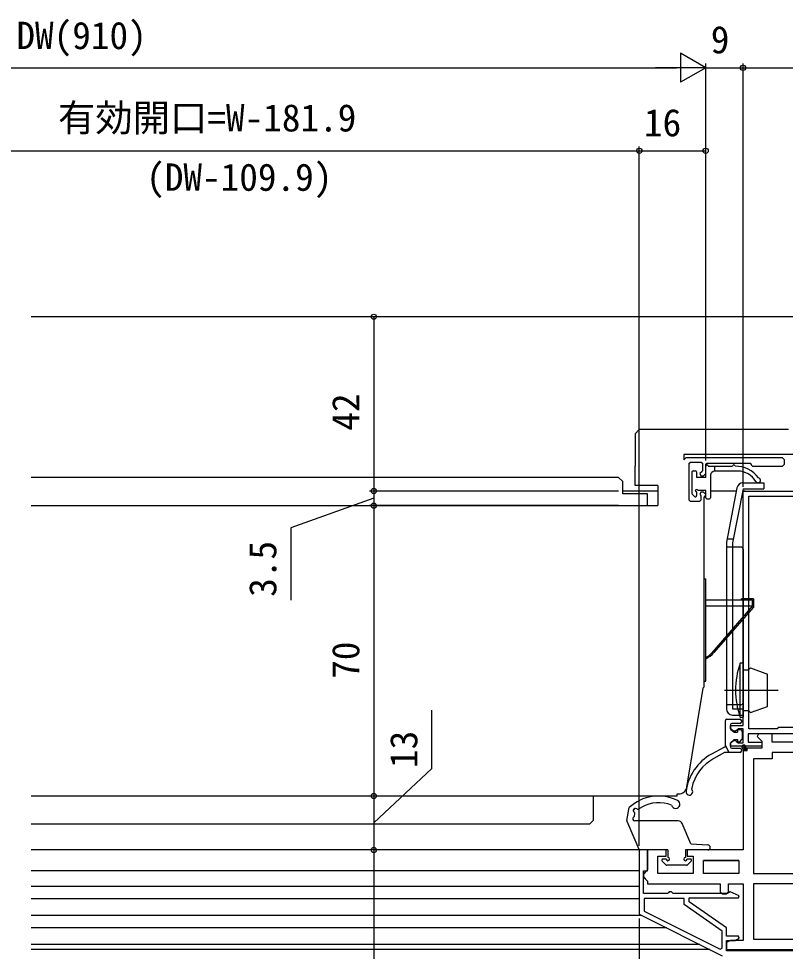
# Model space of a CAD drawing. Units: millimetres, scale not verified. Extents: x -525 to 525, y -786 to 786.
# Drawn here: x -20.5 to 164.3, y 168.5 to 393.2 of the extents above; entities that cross this region are included whole.
import ezdxf
from ezdxf.enums import TextEntityAlignment as Align

# ---------------------------------------------------------------- set-up
doc = ezdxf.new("R2010")
doc.units = ezdxf.units.MM
doc.header["$LTSCALE"] = 4
for name, color, linetype in [('0-2_YKK_11', 7, 'Continuous'), ('0-3_YKK_11E', 7, 'Continuous'), ('0-4_YKK_12', 2, 'Continuous'), ('0-5_YKK_13', 4, 'Continuous'), ('0-7_YKK_D', 6, 'Continuous')]:
    doc.layers.add(name, color=color, linetype=linetype)
doc.styles.add('ＭＳ ゴシック', font='')
doc.styles.get('ＭＳ ゴシック').set_extended_font_data('MS Gothic')

msp = doc.modelspace()

# ---------------------------------------------------------------- linework, layer by layer
at = {"layer": '0-2_YKK_11'}
for p, q in [((155.518, 222.1), (155.518, 278.2)), ((154.432, 218.187), (153.831, 217.586)), ((154.708, 218.013), (154.005, 217.31)), ((154.818, 217.675), (154.118, 216.975)), ((154.993, 217.4), (154.493, 216.9)), ((155.118, 217.077), (154.942, 216.9)), ((153.118, 190.4), (144.618, 190.4)), ((130.318, 178.142), (148.644, 168.979)), ((150.118, 168.9), (179.118, 168.9))]:
    msp.add_line(p, q, dxfattribs=at)
for points in [[(154.118, 222.9), (154.118, 279.4), (183.018, 279.4), (183.018, 280.308), (182.768, 280.604), (182.55, 281.034), (183.556, 283.047), (184.018, 282.937), (184.018, 279.4), (187.515, 279.4), (186.715, 291.2), (188.218, 291.2), (188.842, 281.998), (189.467, 281.067), (189.238, 280.601), (188.959, 280.281), (189.018, 279.4), (191.018, 279.4), (193.118, 253.4), (200.863, 253.4), (212.292, 251.385)], [(178.118, 220.9), (155.318, 220.9), (155.318, 218.9), (158.618, 218.9), (158.618, 217.9), (151.118, 217.9), (151.118, 218.713), (151.818, 219.3), (152.318, 219.3), (152.618, 219), (152.918, 218.7), (154.118, 218.7), (154.118, 222.1), (152.918, 222.1), (152.618, 221.8), (152.318, 221.5), (151.818, 221.5), (151.118, 222.087), (151.118, 222.9), (154.118, 222.9)], [(150.118, 168.9), (179.118, 168.9), (179.118, 187.2), (177.118, 187.2), (177.118, 211.4), (178.318, 211.4), (178.318, 212.4), (175.218, 220.9), (172.718, 220.9), (172.718, 218.9), (161.118, 218.9), (161.118, 220.9), (157.84, 220.9), (157.561, 220.271), (158.618, 219.1), (158.618, 217.4), (154.818, 217.4), (154.818, 217.7)], [(154.118, 217.242), (154.118, 192.9), (140.618, 192.9), (140.618, 191.4), (142.118, 191.4), (142.118, 187.2), (133.618, 187.2), (133.618, 191.4), (135.618, 191.4), (135.618, 192.9), (131.118, 192.9), (131.118, 188.1), (130.618, 187.6), (130.118, 187.1), (130.118, 186.4), (130.618, 185.9), (131.118, 185.4), (131.118, 184.7), (148.618, 184.7), (148.618, 182.8), (149.118, 182.3), (150.118, 182.3), (150.618, 182.8), (150.618, 184.7), (154.118, 184.7), (154.118, 171.1), (151.118, 171.1), (150.118, 170.6), (150.118, 168.9)], [(154.118, 216.9), (155.118, 216.9), (155.118, 217.4)], [(173.931, 168.6), (150.118, 168.6), (150.118, 171.1), (152.206, 171.1), (153.158, 171.65), (153.038, 172.1), (150.118, 172.1), (150.118, 174.1), (141.118, 180.4), (141.118, 181.4), (153.058, 181.4), (153.155, 181.884), (151.035, 182.776), (150.635, 182.6), (150.353, 182.4), (137.318, 182.4), (137.118, 182.6), (136.918, 182.8), (136.318, 182.8), (136.118, 182.6), (135.918, 182.4), (130.118, 182.4), (130.118, 187.9), (131.118, 187.9), (131.118, 192.9), (129.118, 192.9), (129.118, 177.4), (149.118, 167.4)]]:
    msp.add_lwpolyline(points, dxfattribs=at)
for points in [[(155.518, 222.1), (155.518, 278.2), (189.911, 278.2), (191.898, 253.6), (177.918, 253.6), (177.918, 222.1), (170.918, 222.1), (170.618, 222.4), (162.618, 222.4), (162.318, 222.1)], [(174.618, 215.249), (174.198, 216.4), (161.118, 216.4), (161.118, 214.9), (156.618, 214.9), (156.618, 187.2), (174.618, 187.2)], [(153.118, 190.4), (153.118, 187.2), (144.618, 187.2), (144.618, 190.4)], [(156.618, 171.4), (176.618, 171.4), (176.618, 184.7), (156.618, 184.7)], [(130.318, 178.142), (148.644, 168.979), (149.118, 169.272), (149.118, 173.335), (139.918, 179.775), (139.918, 181.2), (130.318, 181.2)]]:
    msp.add_lwpolyline(points, close=True, dxfattribs=at)
msp.add_arc((154.318, 217.7), 0.5, 0.00003, 246.42184, dxfattribs=at)
at = {"layer": '0-3_YKK_11E'}
for p, q in [((144.718, 232.2), (144.718, 277.834)), ((140.594, 208.075), (144.518, 231.9)), ((144.418, 231.9), (144.718, 232.2)), ((144.518, 231.9), (144.418, 231.9)), ((138.218, 206.4), (138.621, 206.4))]:
    msp.add_line(p, q, dxfattribs=at)
msp.add_lwpolyline([(144.718, 275.9), (144.718, 277.834), (144.918, 278.117), (145.118, 278.4), (145.118, 278.6), (144.618, 279.1), (143.918, 279.1), (143.706, 278.588), (143.83, 278.464), (143.918, 278.251), (143.918, 277.2), (143.618, 276.9), (141.418, 276.9), (141.118, 277.2), (141.118, 286.1), (141.418, 286.4), (144.018, 286.4), (144.318, 286.1), (144.318, 284.349), (144.23, 284.136), (143.706, 283.612), (143.918, 283.1), (144.618, 283.1), (145.118, 283.6), (145.118, 285.8), (145.418, 286.1), (155.818, 286.1), (156.118, 285.8), (156.118, 285.7), (156.418, 285.4), (163.618, 285.4), (164.118, 285.9), (164.118, 286.9), (163.618, 287.4), (140.318, 287.4), (139.818, 286.9)], dxfattribs=at)
msp.add_arc((138.621, 208.4), 2, 270, 350.64702, dxfattribs=at)
at = {"layer": '0-4_YKK_12'}
for p, q in [((181.618, 321.4), (-17.498, 321.4)), ((133.618, 279.4), (125.116, 279.4)), ((152.495, 279.4), (146.318, 279.4)), ((154.618, 279.4), (154.022, 279.4)), ((129.418, 192.9), (-17.5, 192.9)), ((129.118, 187.9), (-17.5, 187.9)), ((129.118, 184.1), (-17.5, 184.1)), ((129.118, 181.1), (-17.5, 181.1)), ((129.718, 177.1), (-17.5, 177.1)), ((135.718, 174.1), (-17.5, 174.1)), ((143.718, 170.1), (-17.5, 170.1)), ((146.118, 168.9), (-17.5, 168.9))]:
    msp.add_line(p, q, dxfattribs=at)
at = {"layer": '0-5_YKK_13'}
for p, q in [((128.118, 293.2), (129.118, 294.2)), ((128.118, 293.2), (128.118, 285.4)), ((165.118, 294.2), (129.118, 294.2)), ((139.818, 288.2), (139.818, 286.9)), ((166.118, 288.2), (139.818, 288.2)), ((141.818, 284), (141.818, 278.8)), ((142.118, 284.3), (142.618, 284.3)), ((142.918, 284), (142.918, 282.7)), ((145.118, 282.7), (145.118, 285.4)), ((145.718, 285.4), (151.618, 285.4)), ((147.318, 284.2), (147.318, 285.4)), ((152.869, 284.2), (147.318, 284.2)), ((124.116, 282.698), (-17.499, 282.698)), ((145.118, 282.7), (142.918, 282.7)), ((146.318, 283.2), (146.318, 277.8)), ((154.118, 281.4), (159.118, 281.4)), ((159.118, 281.4), (159.118, 279.9)), ((133.618, 280.7), (133.618, 275.9)), ((142.918, 279.2), (142.918, 278.3)), ((145.118, 279.5), (143.218, 279.5)), ((145.118, 277.8), (145.118, 279.5)), ((152.645, 280.183), (150.118, 267.043)), ((154.118, 279.9), (159.118, 279.9)), ((142.406, 278.088), (141.906, 278.588)), ((145.418, 277.5), (146.018, 277.5)), ((-17.499, 275.9), (133.618, 275.9)), ((150.283, 267.9), (151.811, 267.9)), ((150.118, 267.043), (150.118, 226.9)), ((153.618, 265.9), (150.118, 265.9)), ((154.118, 265.4), (154.118, 228.4)), ((144.718, 258.25), (145.118, 258.25)), ((145.118, 233.55), (145.118, 258.25)), ((145.118, 253.2), (156.418, 253.2)), ((156.618, 253.4), (153.718, 253.4)), ((153.718, 253.2), (153.718, 253.4)), ((154.968, 253.2), (154.968, 253.4)), ((156.418, 251.7), (156.418, 253.2)), ((156.618, 253.4), (156.618, 251.4)), ((145.118, 251.7), (156.418, 251.7)), ((156.418, 251.7), (146.612, 240.42)), ((156.618, 251.4), (147.111, 240.464)), ((156.618, 251.7), (156.418, 251.7)), ((154.118, 237.9), (153.404, 237.9)), ((153.404, 224.9), (153.404, 237.9)), ((154.118, 237.9), (154.118, 236.3)), ((154.118, 237.9), (154.118, 224.9)), ((160.018, 227.492), (160.018, 235.308)), ((149.633, 231.4), (162.564, 231.4)), ((153.618, 227.9), (150.118, 227.9)), ((151.618, 225.4), (154.118, 225.4)), ((153.404, 224.9), (154.118, 224.9)), ((149.918, 218.1), (149.918, 224.1)), ((150.218, 224.4), (153.418, 224.4)), ((151.118, 223.1), (151.118, 222.05)), ((153.418, 223.4), (151.418, 223.4)), ((153.718, 224.1), (153.718, 223.7)), ((151.118, 222.05), (152.018, 221.3)), ((152.018, 221.3), (152.818, 221.3)), ((152.818, 221.6), (152.818, 221.3)), ((153.118, 221.9), (153.418, 221.9)), ((153.918, 221.4), (153.918, 219.7)), ((149.918, 218.1), (150.718, 216.4)), ((151.118, 218.75), (152.018, 219.5)), ((151.118, 218.75), (151.118, 217.7)), ((152.018, 219.5), (152.818, 219.5)), ((152.818, 219.5), (152.818, 219.2)), ((153.33, 218.988), (153.83, 219.488)), ((149.501, 217.607), (146.517, 215.995)), ((149.683, 216.363), (147.094, 214.943)), ((153.418, 216.4), (149.827, 216.4)), ((151.418, 217.4), (153.418, 217.4)), ((153.718, 217.1), (153.718, 216.7)), ((138.218, 205.9), (-17.5, 205.9)), ((118.116, 200.097), (118.116, 205.9)), ((138.218, 205.9), (138.218, 206.4)), ((126.123, 200.014), (126.672, 203.128)), ((128.817, 202.759), (129.698, 203.247)), ((117.116, 199.097), (118.116, 200.097)), ((127.93, 201.05), (128.04, 201.67)), ((127.93, 201.05), (128.04, 201.67)), ((117.116, 199.097), (-17.5, 199.097)), ((126.143, 199.843), (129.04, 193.082)), ((138.502, 199.9), (128.018, 199.9)), ((141.518, 194.4), (139.421, 199.294)), ((141.518, 194.4), (145.662, 194.098)), ((136.018, 192.9), (129.316, 192.9)), ((136.018, 192.9), (136.018, 191.1)), ((140.218, 192.9), (140.218, 191.1)), ((145.618, 192.9), (140.218, 192.9)), ((134.606, 190.188), (135.506, 189.288)), ((135.618, 190.7), (134.818, 190.7)), ((140.518, 189.2), (135.718, 189.2)), ((141.418, 190.7), (140.618, 190.7)), ((141.63, 190.188), (140.73, 189.288))]:
    msp.add_line(p, q, dxfattribs=at)
for points in [[(133.618, 280.7), (128.118, 280.7), (128.118, 285.4)], [(131.116, 275.9), (131.116, 278.698), (125.116, 278.698), (125.116, 281.698), (124.116, 282.698)], [(154.118, 279.9), (151.618, 266.9), (151.618, 226.9)], [(144.718, 233.55), (145.118, 233.55), (145.118, 258.25)], [(154.118, 236.3), (155.418, 236.3), (155.918, 236.8), (160.018, 235.308)], [(154.118, 226.5), (155.418, 226.5), (155.918, 226), (160.018, 227.492)], [(151.618, 226.9), (154.118, 226.9), (154.118, 225.4)]]:
    msp.add_lwpolyline(points, dxfattribs=at)
for centre, radius, start, end in [((145.418, 285.4), 0.3, 0, 180), ((151.918, 285.4), 0.3, 359.99942, 180), ((142.118, 284), 0.3, 90, 180), ((142.618, 284), 0.3, 0, 90), ((147.318, 283.2), 1, 90, 180), ((152.212, 278.4), 7, 36.78511, 89.9465), ((152.869, 279.2), 5, 30.0005, 90), ((154.118, 279.9), 1.5, 90, 169.11447), ((157.718, 282), 0.6, 210.0005, 80.4391), ((142.118, 278.8), 0.3, 180, 225), ((142.918, 279.5), 0.3, 0, 270), ((142.618, 278.3), 0.3, 225, 0), ((145.418, 277.8), 0.3, 180, 270), ((146.018, 277.8), 0.3, 270, 0), ((153.618, 265.4), 0.5, 0, 90), ((142.583, 244.4), 6, 295.00246, 319), ((142.839, 243.7), 5, 297.1557, 319), ((172.318, 231.4), 20, 161.03444, 198.96559), ((153.618, 228.4), 0.5, 270, 0), ((151.618, 226.9), 1.5, 180, 270), ((150.218, 224.1), 0.3, 90, 180), ((151.418, 223.1), 0.3, 90, 180), ((153.418, 224.1), 0.3, 0, 90), ((153.418, 223.7), 0.3, 270, 0), ((153.118, 221.6), 0.3, 90, 180), ((153.418, 221.4), 0.5, 0, 90), ((149.418, 218.1), 0.5, 279.54093, 0), ((153.118, 219.2), 0.3, 180, 315), ((153.618, 219.7), 0.3, 315, 0), ((152.29, 205.474), 12, 118.75375, 172.64742), ((149.551, 217.311), 0.3, 99.54093, 142.94256), ((149.827, 216.1), 0.3, 90, 118.75375), ((150.094, 216.1), 0.3, 90, 143.76839), ((151.418, 217.7), 0.3, 180, 270), ((153.418, 217.1), 0.3, 0, 90), ((153.418, 216.7), 0.3, 270, 0), ((152.29, 205.474), 10.8, 118.75375, 167.64161), ((141.182, 206.908), 0.8, 172.64742, 36.38387), ((142.228, 207.679), 0.5, 167.64161, 216.38387), ((133.71, 195.505), 10.375, 63.44397, 132.71443), ((137.89, 203.897), 1, 192.18749, 62.72629), ((128.168, 202.4), 0.5, 50.99224, 237.97569), ((128.168, 202.4), 0.5, 102.02432, 237.97569), ((128.672, 203.022), 0.3, 230.99224, 298.96793), ((133.766, 195.897), 8.4, 67.99987, 118.96793), ((128.018, 200.4), 0.5, 118.64194, 270), ((127.635, 201.102), 0.3, 298.64194, 350), ((127.744, 201.722), 0.3, 350, 57.97569), ((127.744, 201.722), 0.3, 350, 57.97569), ((126.418, 199.962), 0.3, 170, 203.19859), ((138.502, 198.9), 1, 23.19859, 90), ((145.618, 193.5), 0.6, 270, 85.83713), ((129.316, 193.2), 0.3, 203.19859, 270), ((136.018, 190.7), 0.4, 180, 90), ((140.218, 190.7), 0.4, 90, 360), ((134.818, 190.4), 0.3, 90, 225), ((135.718, 189.5), 0.3, 225, 270), ((140.518, 189.5), 0.3, 270, 315), ((141.418, 190.4), 0.3, 315, 90)]:
    msp.add_arc(centre, radius, start, end, dxfattribs=at)
at = {"layer": '0-7_YKK_D'}
for p, q in [((145.118, 381.4), (139.056, 384.9)), ((139.056, 384.9), (139.056, 377.9)), ((145.118, 286.8), (145.118, 382.4)), ((145.118, 286.8), (145.118, 382.4)), ((154.118, 280.4), (154.118, 382.4)), ((154.118, 280.4), (154.118, 382.4)), ((-134, 381.4), (138.118, 381.4)), ((145.118, 381.4), (132.994, 381.4)), ((145.118, 381.4), (139.056, 377.9)), ((145.118, 381.4), (154.118, 381.4)), ((154.118, 381.4), (213.118, 381.4)), ((129.118, 193.9), (129.118, 362.4)), ((129.118, 193.9), (129.118, 362.4)), ((145.118, 286.8), (145.118, 362.4)), ((-47.096, 361.4), (129.118, 361.4)), ((129.118, 361.4), (145.118, 361.4)), ((124.116, 321.4), (64.116, 321.4)), ((65.116, 321.4), (65.116, 279.4)), ((124.116, 279.4), (64.116, 279.4)), ((124.116, 279.4), (64.116, 279.4)), ((65.116, 279.4), (65.116, 275.9)), ((124.116, 275.9), (64.116, 275.9)), ((124.116, 275.9), (64.116, 275.9)), ((65.116, 275.9), (65.116, 205.9)), ((124.116, 205.9), (64.116, 205.9)), ((124.116, 205.9), (64.116, 205.9)), ((65.116, 205.9), (65.116, 192.9)), ((124.116, 192.9), (64.116, 192.9)), ((124.116, 192.9), (64.116, 192.9)), ((129.118, 176.4), (129.118, 72.4))]:
    msp.add_line(p, q, dxfattribs=at)
for points in [[(65.116, 277.65), (45.116, 270.499), (45.116, 253.079)], [(65.116, 199.4), (79.098, 212.533), (79.098, 226.578)], [(65.116, 192.9), (65.116, 167.4), (65.116, 140.884)]]:
    msp.add_lwpolyline(points, dxfattribs=at)
for centre in [(154.118, 381.4), (154.118, 381.4), (129.118, 361.4), (129.118, 361.4), (145.118, 361.4), (65.116, 321.4), (65.116, 279.4), (65.116, 279.4), (65.116, 275.9), (65.116, 275.9), (65.116, 205.9), (65.116, 205.9), (65.116, 192.9), (65.116, 192.9)]:
    msp.add_circle(centre, 0.637, dxfattribs=at)

# ---------------------------------------------------------------- texts
at = {"layer": '0-7_YKK_D', "style": 'ＭＳ ゴシック'}
for s, p in [('DW(910)', (-21.029, 383.923)), ('9', (146.346, 382.9)), ('有効開口=W-181.9', (-10.995, 364.076)), ('16', (130.24, 362.9)), ('(DW-109.9)', (10.253, 349.775))]:
    msp.add_text(s, height=6.598, dxfattribs=at).set_placement(p, align=Align.BOTTOM_LEFT)
for s, p in [('42', (63.616, 293.957)), ('3.5', (43.616, 253.914)), ('70', (63.616, 234.15)), ('13', (77.598, 212.652))]:
    msp.add_text(s, height=6.598, rotation=90, dxfattribs=at).set_placement(p, align=Align.BOTTOM_LEFT)

doc.saveas('drawing.dxf')
